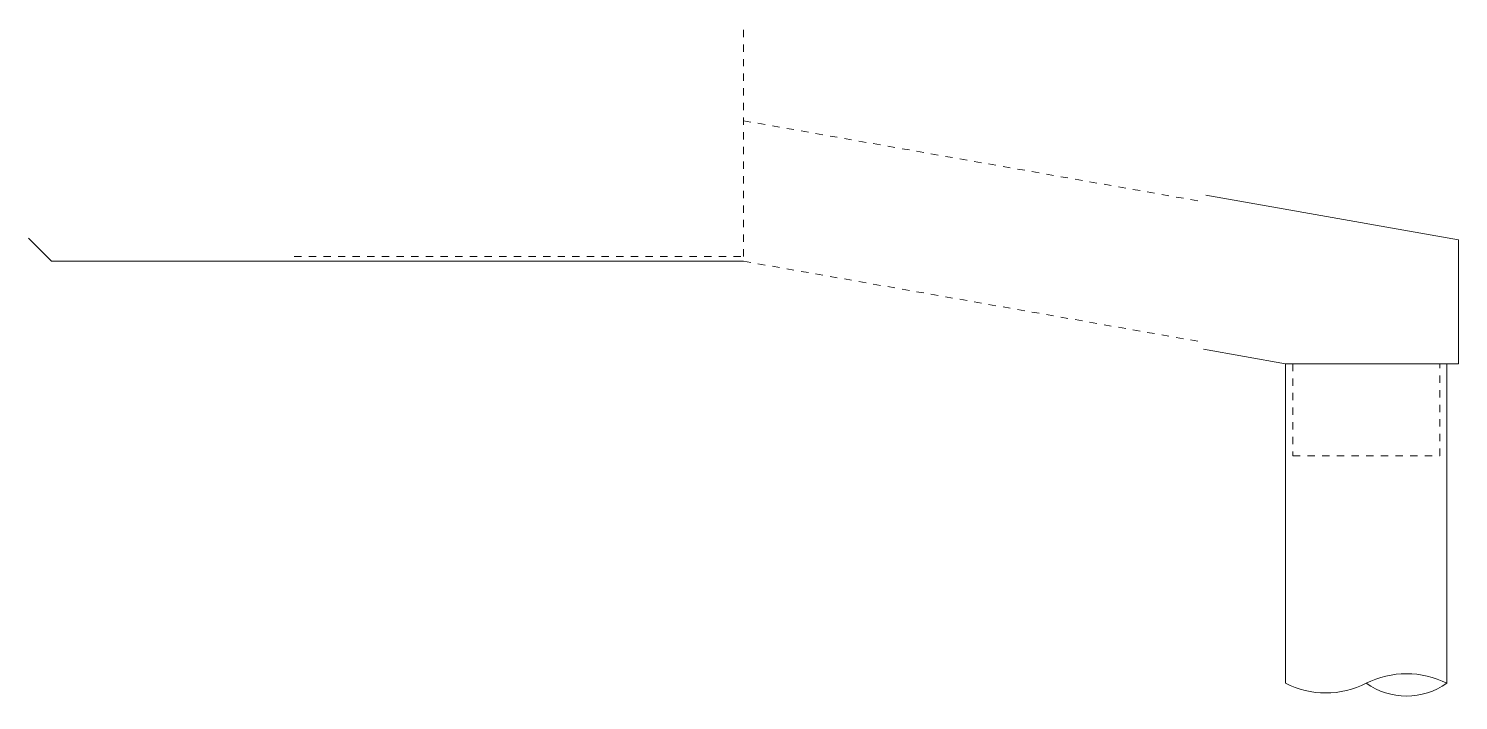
# Model space of a CAD drawing. Header units: metres. Extents: x -310 to 310, y -201 to 91.
import ezdxf

# ---------------------------------------------------------------- set-up
doc = ezdxf.new("R2010")
doc.units = ezdxf.units.M
doc.linetypes.add('Dash', pattern=[6.35, 3.175, -3.175])
doc.layers.add('A-DETL-GENF', color=92, linetype='Continuous', lineweight=18)
doc.layers.add('A-DETL-GENF-HDLN', color=1, linetype='Dash', lineweight=18)

# ---------------------------------------------------------------- blocks, each defined once
blk = doc.blocks.new('52 stadsuitloop - uitloop 60 hwa 80 muurd 200-5044047-00_0 Basismaterialen')
at = {"layer": 'A-DETL-GENF', "linetype": 'Dash'}
for p, q in [((0, -8), (0, 90.93)), ((0, 50.93), (200, 15.66)), ((-194.88, -8), (0, -8)), ((0, -10), (200, -45.27))]:
    blk.add_line(p, q, dxfattribs=at)
at = {"layer": 'A-DETL-GENF'}
for p, q in [((200.52, 18.61), (310, -0.69)), ((-310, 0), (-300, -10)), ((310, -54.48), (310, -0.69)), ((-300, -10), (0, -10)), ((199.48, -48.22), (235, -54.48)), ((235, -54.48), (235, -193.12)), ((235, -54.48), (310, -54.48)), ((305, -54.48), (305, -193.12))]:
    blk.add_line(p, q, dxfattribs=at)
for centre, radius, start, end in [((287.5, -227.95), 38.98, 63.32136, 116.67864), ((252.5, -158.76), 38.56, 243.00879, 296.99121), ((287.5, -168.49), 30.21, 234.60127, 305.39873)]:
    blk.add_arc(centre, radius, start, end, dxfattribs=at)
at = {"layer": 'A-DETL-GENF-HDLN'}
for p, q in [((238.25, -54.48), (238.25, -94.48)), ((301.99, -94.48), (301.99, -54.48)), ((238.25, -94.48), (301.99, -94.48))]:
    blk.add_line(p, q, dxfattribs=at)

msp = doc.modelspace()

# ---------------------------------------------------------------- block references
msp.add_blockref('52 stadsuitloop - uitloop 60 hwa 80 muurd 200-5044047-00_0 Basismaterialen', (0, 0))

doc.saveas('drawing.dxf')
